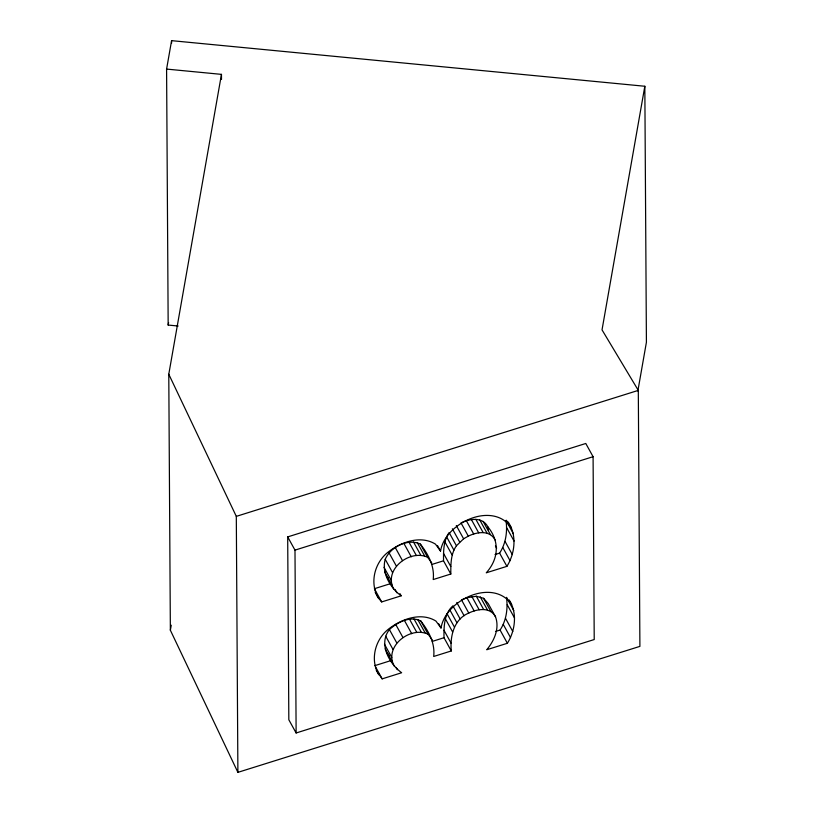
<?xml version="1.0" encoding="UTF-8"?>
<svg xmlns="http://www.w3.org/2000/svg" width="813" height="813" viewBox="0 0 813 813"><rect width="100%" height="100%" fill="white"/><g stroke="black" fill="none" stroke-linecap="round" stroke-linejoin="round"><path stroke-width="1.22" d="M495.056 539.913C489.741 529.72 476.814 531.987 468.298 536.133L461.001 522.911C469.518 518.755 482.444 516.499 487.759 526.692C499.965 541.529 498.664 558.958 486.276 572.809L506.906 566.346C515.076 553.297 517.048 535.117 508.125 521.946M450.819 574.029L443.522 560.807C443.461 551.204 443.38 540.736 449.132 532.556L456.428 545.777C450.676 553.958 450.768 564.425 450.819 574.029L433.217 579.547C434.752 566.224 428.268 554.253 420.331 544.06C407.577 538.236 390.545 546.915 385.22 559.293C381.307 572.83 390.494 588.053 401.175 595.827L381.673 601.935L378.248 597.829L375.21 592.321M376.287 670.349L382.151 678.865L401.652 672.747C389.234 663.672 378.187 643.713 389.417 629.587C397.323 622.28 410.209 615.604 420.799 620.99C428.736 631.173 435.229 643.154 433.695 656.467L451.296 650.949L444 637.727C443.847 627.016 443.969 614.77 452.028 606.65M451.296 650.949C449.863 636.416 453.908 619.12 468.776 613.063C477.292 608.907 490.219 606.65 495.534 616.843C499.751 628.54 494.213 640.746 486.753 649.739L507.383 643.276C515.279 630.593 517.535 612.972 509.202 599.974M495.026 554.557L499.609 553.125C505.899 543.582 507.566 531.57 506.011 520.422L513.308 533.643M495.503 631.488L500.086 630.045C506.377 620.512 508.034 608.5 506.489 597.352L513.786 610.573M393.807 589.232C382.994 569.811 409.65 548.887 427.628 557.281L431.754 563.003M394.285 666.162C383.472 646.731 410.118 625.817 428.105 634.211L432.231 639.922M178.149 326.023L168.169 325.058L166.584 69.085L171.584 40.65L644.831 86.259L646.416 342.243L637.859 390.962M168.169 325.058L168.606 322.588M644.831 86.259L602.027 329.875L638.307 390.382L639.902 646.376L237.894 772.35L170.364 630.217L168.779 374.234L221.471 74.369L166.584 69.085M170.364 630.217L171.248 625.217M378.248 597.829C369.549 582.931 374.437 563.196 387.567 552.545C400.433 542.251 420.321 534.771 435.453 544.131L440.534 551.082C445.189 522.739 492.495 500.818 511.164 527.454M378.726 674.76C370.027 659.861 374.915 640.126 388.045 629.475C400.911 619.181 420.788 611.701 435.931 621.061L441.012 628.012C445.666 599.669 492.973 577.748 511.641 604.384M456.428 545.777L463.613 538.785L468.298 536.133M495.534 616.843L488.237 603.622L483.583 598.307L476.316 596.244L466.886 597.748L461.479 599.842L468.776 613.063M237.894 772.35L236.309 516.367L638.307 390.382M287.69 536.905L585.787 443.481L593.084 456.703L594.222 639.546L296.125 732.98L288.828 719.759L287.69 536.905L294.987 550.127L296.125 732.98M294.987 550.127L593.084 456.703M431.784 564.476L443.522 560.807M391.581 583.317L374.376 588.714L381.673 601.935M432.262 641.406L444 637.727M374.854 665.634L390.911 660.603M386.51 576.01L388.045 577.789M386.978 652.941L389.285 655.603M506.408 520.279L507.617 522.485M506.753 527.83L514.06 541.052M505.015 541.356L512.312 554.588M502.769 547.464L510.066 560.685M483.105 521.387L490.402 534.608M499.609 553.125L506.906 566.346M495.432 545.93L496.652 548.135M479.741 519.903L487.038 533.125M475.839 519.314L483.135 532.535M471.398 519.619L478.694 532.84M466.408 520.818L473.715 534.039M507.231 604.76L514.527 617.982M456.317 525.564L463.613 538.785M505.493 618.287L512.79 631.508M452.363 528.775L459.66 541.997M503.247 624.394L510.544 637.616M483.583 598.307L490.879 611.539M500.086 630.045L507.383 643.276M480.219 596.833L487.515 610.055M446.632 536.895L453.928 550.116M476.316 596.244L483.613 609.465M444.853 541.804L452.15 555.025M471.865 596.549L479.172 609.77M443.471 553.297L450.778 566.519M466.886 597.748L474.182 610.97M437.496 545.574L440.534 551.082M456.794 602.494L464.091 615.715M420.331 544.06L427.628 557.281M452.841 605.705L460.138 618.927M417.252 542.566L424.549 555.787M413.502 541.986L420.799 555.218M449.609 609.486L456.906 622.707M409.071 542.322L416.368 555.553M447.099 613.825L454.406 627.047M403.97 543.572L411.266 556.803M445.331 618.723L452.628 631.955M443.949 630.217L451.256 643.439M438.573 623.601L441.012 628.012M395.199 547.413L402.496 560.645M388.949 552.657L396.246 565.878M420.799 620.99L428.105 634.211M385.22 559.293L392.516 572.515M417.73 619.496L425.026 632.717M399.955 593.622L401.175 595.827M413.98 618.917L421.276 632.138M384.01 567.322L391.307 580.543M395.057 589.486L396.876 592.789M384.651 571.925L391.947 585.147M409.549 619.252L416.845 632.473M404.447 620.502L411.744 633.723M395.667 624.343L402.974 637.565M389.417 629.587L396.724 642.809M385.697 636.213L392.994 649.445M384.488 644.252L391.785 657.473M396.144 667.514L397.354 669.719M385.128 648.855L392.425 662.077M375.464 666.741L382.151 678.865M168.779 374.234L236.309 516.367M487.759 526.692L488.44 530.218M221.471 74.369L221.502 79.44M171.584 40.65L171.594 43.18"/></g></svg>
